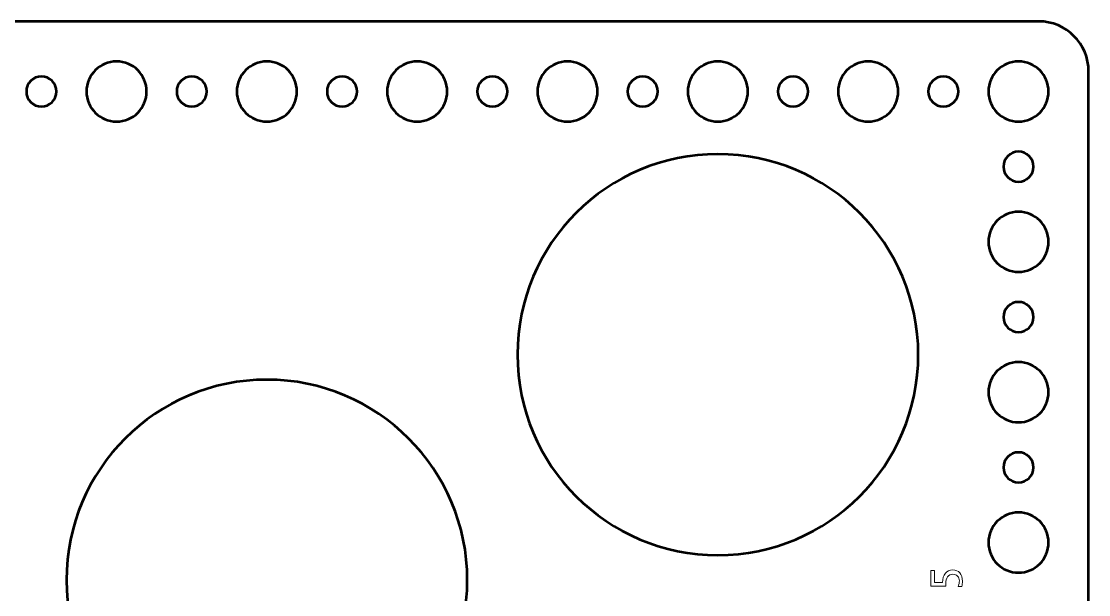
# Model space of a CAD drawing. Header units: centimetres. Extents: x -10.4 to 10.4, y -13.4 to 13.4.
# Drawn here: x -0.2 to 10.45, y 7.73 to 13.45 of the extents above; entities that cross this region are included whole.
import ezdxf

# ---------------------------------------------------------------- set-up
doc = ezdxf.new("R2010")
doc.units = ezdxf.units.CM
doc.header["$MEASUREMENT"] = 0
doc.layers.add('Layer 1', color=7, linetype='Continuous')

msp = doc.modelspace()

# ---------------------------------------------------------------- linework, layer by layer
at = {"layer": 'Layer 1', "lineweight": 53}
for points, knots in [([(9.95, -13.45), (9.95, -13.45), (-9.95, -13.45), (-9.95, -13.45), (-9.95, -13.45), (-10.22614, -13.45), (-10.45, -13.22614), (-10.45, -12.95), (-10.45, -12.95), (-10.45, -12.95), (-10.45, 12.95), (-10.45, 12.95), (-10.45, 12.95), (-10.45, 13.22614), (-10.22614, 13.45), (-9.95, 13.45), (-9.95, 13.45), (-9.95, 13.45), (9.95, 13.45), (9.95, 13.45), (9.95, 13.45), (10.22614, 13.45), (10.45, 13.22614), (10.45, 12.95), (10.45, 12.95), (10.45, 12.95), (10.45, -12.95), (10.45, -12.95), (10.45, -12.95), (10.45, -13.22614), (10.22614, -13.45), (9.95, -13.45)], [0, 0, 0, 0, 0.11111111, 0.11111111, 0.11111111, 0.11111111, 0.22222222, 0.22222222, 0.22222222, 0.22222222, 0.33333333, 0.33333333, 0.33333333, 0.33333333, 0.44444444, 0.44444444, 0.44444444, 0.44444444, 0.55555556, 0.55555556, 0.55555556, 0.55555556, 0.66666667, 0.66666667, 0.66666667, 0.66666667, 0.77777778, 0.77777778, 0.77777778, 0.77777778, 1, 1, 1, 1]), ([(0.45, 12.75), (0.45, 12.91569), (0.58431, 13.05), (0.75, 13.05), (0.75, 13.05), (0.91569, 13.05), (1.05, 12.91569), (1.05, 12.75), (1.05, 12.75), (1.05, 12.58431), (0.91569, 12.45), (0.75, 12.45), (0.75, 12.45), (0.58431, 12.45), (0.45, 12.58431), (0.45, 12.75)], [0, 0, 0, 0, 0.2, 0.2, 0.2, 0.2, 0.4, 0.4, 0.4, 0.4, 0.6, 0.6, 0.6, 0.6, 1, 1, 1, 1]), ([(1.95, 12.75), (1.95, 12.91569), (2.08431, 13.05), (2.25, 13.05), (2.25, 13.05), (2.41569, 13.05), (2.55, 12.91569), (2.55, 12.75), (2.55, 12.75), (2.55, 12.58431), (2.41569, 12.45), (2.25, 12.45), (2.25, 12.45), (2.08431, 12.45), (1.95, 12.58431), (1.95, 12.75)], [0, 0, 0, 0, 0.2, 0.2, 0.2, 0.2, 0.4, 0.4, 0.4, 0.4, 0.6, 0.6, 0.6, 0.6, 1, 1, 1, 1]), ([(3.45, 12.75), (3.45, 12.91569), (3.58431, 13.05), (3.75, 13.05), (3.75, 13.05), (3.91569, 13.05), (4.05, 12.91569), (4.05, 12.75), (4.05, 12.75), (4.05, 12.58431), (3.91569, 12.45), (3.75, 12.45), (3.75, 12.45), (3.58431, 12.45), (3.45, 12.58431), (3.45, 12.75)], [0, 0, 0, 0, 0.2, 0.2, 0.2, 0.2, 0.4, 0.4, 0.4, 0.4, 0.6, 0.6, 0.6, 0.6, 1, 1, 1, 1]), ([(4.95, 12.75), (4.95, 12.91569), (5.08431, 13.05), (5.25, 13.05), (5.25, 13.05), (5.41569, 13.05), (5.55, 12.91569), (5.55, 12.75), (5.55, 12.75), (5.55, 12.58431), (5.41569, 12.45), (5.25, 12.45), (5.25, 12.45), (5.08431, 12.45), (4.95, 12.58431), (4.95, 12.75)], [0, 0, 0, 0, 0.2, 0.2, 0.2, 0.2, 0.4, 0.4, 0.4, 0.4, 0.6, 0.6, 0.6, 0.6, 1, 1, 1, 1]), ([(6.45, 12.75), (6.45, 12.91569), (6.58431, 13.05), (6.75, 13.05), (6.75, 13.05), (6.91569, 13.05), (7.05, 12.91569), (7.05, 12.75), (7.05, 12.75), (7.05, 12.58431), (6.91569, 12.45), (6.75, 12.45), (6.75, 12.45), (6.58431, 12.45), (6.45, 12.58431), (6.45, 12.75)], [0, 0, 0, 0, 0.2, 0.2, 0.2, 0.2, 0.4, 0.4, 0.4, 0.4, 0.6, 0.6, 0.6, 0.6, 1, 1, 1, 1]), ([(7.95, 12.75), (7.95, 12.91569), (8.08431, 13.05), (8.25, 13.05), (8.25, 13.05), (8.41569, 13.05), (8.55, 12.91569), (8.55, 12.75), (8.55, 12.75), (8.55, 12.58431), (8.41569, 12.45), (8.25, 12.45), (8.25, 12.45), (8.08431, 12.45), (7.95, 12.58431), (7.95, 12.75)], [0, 0, 0, 0, 0.2, 0.2, 0.2, 0.2, 0.4, 0.4, 0.4, 0.4, 0.6, 0.6, 0.6, 0.6, 1, 1, 1, 1]), ([(9.45, 12.75), (9.45, 12.91569), (9.58431, 13.05), (9.75, 13.05), (9.75, 13.05), (9.91569, 13.05), (10.05, 12.91569), (10.05, 12.75), (10.05, 12.75), (10.05, 12.58431), (9.91569, 12.45), (9.75, 12.45), (9.75, 12.45), (9.58431, 12.45), (9.45, 12.58431), (9.45, 12.75)], [0, 0, 0, 0, 0.2, 0.2, 0.2, 0.2, 0.4, 0.4, 0.4, 0.4, 0.6, 0.6, 0.6, 0.6, 1, 1, 1, 1]), ([(-0.15, 12.75), (-0.15, 12.83284), (-0.08284, 12.9), (0, 12.9), (0, 12.9), (0.08284, 12.9), (0.15, 12.83284), (0.15, 12.75), (0.15, 12.75), (0.15, 12.66716), (0.08284, 12.6), (0, 12.6), (0, 12.6), (-0.08284, 12.6), (-0.15, 12.66716), (-0.15, 12.75)], [0, 0, 0, 0, 0.2, 0.2, 0.2, 0.2, 0.4, 0.4, 0.4, 0.4, 0.6, 0.6, 0.6, 0.6, 1, 1, 1, 1]), ([(1.35, 12.75), (1.35, 12.83284), (1.41716, 12.9), (1.5, 12.9), (1.5, 12.9), (1.58284, 12.9), (1.65, 12.83284), (1.65, 12.75), (1.65, 12.75), (1.65, 12.66716), (1.58284, 12.6), (1.5, 12.6), (1.5, 12.6), (1.41716, 12.6), (1.35, 12.66716), (1.35, 12.75)], [0, 0, 0, 0, 0.2, 0.2, 0.2, 0.2, 0.4, 0.4, 0.4, 0.4, 0.6, 0.6, 0.6, 0.6, 1, 1, 1, 1]), ([(2.85, 12.75), (2.85, 12.83284), (2.91716, 12.9), (3, 12.9), (3, 12.9), (3.08284, 12.9), (3.15, 12.83284), (3.15, 12.75), (3.15, 12.75), (3.15, 12.66716), (3.08284, 12.6), (3, 12.6), (3, 12.6), (2.91716, 12.6), (2.85, 12.66716), (2.85, 12.75)], [0, 0, 0, 0, 0.2, 0.2, 0.2, 0.2, 0.4, 0.4, 0.4, 0.4, 0.6, 0.6, 0.6, 0.6, 1, 1, 1, 1]), ([(4.35, 12.75), (4.35, 12.83284), (4.41716, 12.9), (4.5, 12.9), (4.5, 12.9), (4.58284, 12.9), (4.65, 12.83284), (4.65, 12.75), (4.65, 12.75), (4.65, 12.66716), (4.58284, 12.6), (4.5, 12.6), (4.5, 12.6), (4.41716, 12.6), (4.35, 12.66716), (4.35, 12.75)], [0, 0, 0, 0, 0.2, 0.2, 0.2, 0.2, 0.4, 0.4, 0.4, 0.4, 0.6, 0.6, 0.6, 0.6, 1, 1, 1, 1]), ([(5.85, 12.75), (5.85, 12.83284), (5.91716, 12.9), (6, 12.9), (6, 12.9), (6.08284, 12.9), (6.15, 12.83284), (6.15, 12.75), (6.15, 12.75), (6.15, 12.66716), (6.08284, 12.6), (6, 12.6), (6, 12.6), (5.91716, 12.6), (5.85, 12.66716), (5.85, 12.75)], [0, 0, 0, 0, 0.2, 0.2, 0.2, 0.2, 0.4, 0.4, 0.4, 0.4, 0.6, 0.6, 0.6, 0.6, 1, 1, 1, 1]), ([(7.35, 12.75), (7.35, 12.83284), (7.41716, 12.9), (7.5, 12.9), (7.5, 12.9), (7.58284, 12.9), (7.65, 12.83284), (7.65, 12.75), (7.65, 12.75), (7.65, 12.66716), (7.58284, 12.6), (7.5, 12.6), (7.5, 12.6), (7.41716, 12.6), (7.35, 12.66716), (7.35, 12.75)], [0, 0, 0, 0, 0.2, 0.2, 0.2, 0.2, 0.4, 0.4, 0.4, 0.4, 0.6, 0.6, 0.6, 0.6, 1, 1, 1, 1]), ([(8.85, 12.75), (8.85, 12.83284), (8.91716, 12.9), (9, 12.9), (9, 12.9), (9.08284, 12.9), (9.15, 12.83284), (9.15, 12.75), (9.15, 12.75), (9.15, 12.66716), (9.08284, 12.6), (9, 12.6), (9, 12.6), (8.91716, 12.6), (8.85, 12.66716), (8.85, 12.75)], [0, 0, 0, 0, 0.2, 0.2, 0.2, 0.2, 0.4, 0.4, 0.4, 0.4, 0.6, 0.6, 0.6, 0.6, 1, 1, 1, 1]), ([(9.75, 11.85), (9.66716, 11.85), (9.6, 11.91716), (9.6, 12), (9.6, 12), (9.6, 12.08284), (9.66716, 12.15), (9.75, 12.15), (9.75, 12.15), (9.83284, 12.15), (9.9, 12.08284), (9.9, 12), (9.9, 12), (9.9, 11.91716), (9.83284, 11.85), (9.75, 11.85)], [0, 0, 0, 0, 0.2, 0.2, 0.2, 0.2, 0.4, 0.4, 0.4, 0.4, 0.6, 0.6, 0.6, 0.6, 1, 1, 1, 1]), ([(4.75, 10.125), (4.75, 11.22957), (5.64543, 12.125), (6.75, 12.125), (6.75, 12.125), (7.85457, 12.125), (8.75, 11.22957), (8.75, 10.125), (8.75, 10.125), (8.75, 9.02043), (7.85457, 8.125), (6.75, 8.125), (6.75, 8.125), (5.64543, 8.125), (4.75, 9.02043), (4.75, 10.125)], [0, 0, 0, 0, 0.2, 0.2, 0.2, 0.2, 0.4, 0.4, 0.4, 0.4, 0.6, 0.6, 0.6, 0.6, 1, 1, 1, 1]), ([(9.75, 10.95), (9.58431, 10.95), (9.45, 11.08431), (9.45, 11.25), (9.45, 11.25), (9.45, 11.41569), (9.58431, 11.55), (9.75, 11.55), (9.75, 11.55), (9.91569, 11.55), (10.05, 11.41569), (10.05, 11.25), (10.05, 11.25), (10.05, 11.08431), (9.91569, 10.95), (9.75, 10.95)], [0, 0, 0, 0, 0.2, 0.2, 0.2, 0.2, 0.4, 0.4, 0.4, 0.4, 0.6, 0.6, 0.6, 0.6, 1, 1, 1, 1]), ([(9.75, 10.35), (9.66716, 10.35), (9.6, 10.41716), (9.6, 10.5), (9.6, 10.5), (9.6, 10.58284), (9.66716, 10.65), (9.75, 10.65), (9.75, 10.65), (9.83284, 10.65), (9.9, 10.58284), (9.9, 10.5), (9.9, 10.5), (9.9, 10.41716), (9.83284, 10.35), (9.75, 10.35)], [0, 0, 0, 0, 0.2, 0.2, 0.2, 0.2, 0.4, 0.4, 0.4, 0.4, 0.6, 0.6, 0.6, 0.6, 1, 1, 1, 1]), ([(9.75, 9.45), (9.58431, 9.45), (9.45, 9.58431), (9.45, 9.75), (9.45, 9.75), (9.45, 9.91569), (9.58431, 10.05), (9.75, 10.05), (9.75, 10.05), (9.91569, 10.05), (10.05, 9.91569), (10.05, 9.75), (10.05, 9.75), (10.05, 9.58431), (9.91569, 9.45), (9.75, 9.45)], [0, 0, 0, 0, 0.2, 0.2, 0.2, 0.2, 0.4, 0.4, 0.4, 0.4, 0.6, 0.6, 0.6, 0.6, 1, 1, 1, 1]), ([(0.25, 7.875), (0.25, 8.97957), (1.14543, 9.875), (2.25, 9.875), (2.25, 9.875), (3.35457, 9.875), (4.25, 8.97957), (4.25, 7.875), (4.25, 7.875), (4.25, 6.77043), (3.35457, 5.875), (2.25, 5.875), (2.25, 5.875), (1.14543, 5.875), (0.25, 6.77043), (0.25, 7.875)], [0, 0, 0, 0, 0.2, 0.2, 0.2, 0.2, 0.4, 0.4, 0.4, 0.4, 0.6, 0.6, 0.6, 0.6, 1, 1, 1, 1]), ([(9.75, 8.85), (9.66716, 8.85), (9.6, 8.91716), (9.6, 9), (9.6, 9), (9.6, 9.08284), (9.66716, 9.15), (9.75, 9.15), (9.75, 9.15), (9.83284, 9.15), (9.9, 9.08284), (9.9, 9), (9.9, 9), (9.9, 8.91716), (9.83284, 8.85), (9.75, 8.85)], [0, 0, 0, 0, 0.2, 0.2, 0.2, 0.2, 0.4, 0.4, 0.4, 0.4, 0.6, 0.6, 0.6, 0.6, 1, 1, 1, 1]), ([(9.75, 7.95), (9.58431, 7.95), (9.45, 8.08431), (9.45, 8.25), (9.45, 8.25), (9.45, 8.41569), (9.58431, 8.55), (9.75, 8.55), (9.75, 8.55), (9.91569, 8.55), (10.05, 8.41569), (10.05, 8.25), (10.05, 8.25), (10.05, 8.08431), (9.91569, 7.95), (9.75, 7.95)], [0, 0, 0, 0, 0.2, 0.2, 0.2, 0.2, 0.4, 0.4, 0.4, 0.4, 0.6, 0.6, 0.6, 0.6, 1, 1, 1, 1])]:
    msp.add_open_spline(points, degree=3, knots=knots, dxfattribs=at)
at = {"layer": 'Layer 1', "color": 5, "lineweight": 9}
msp.add_open_spline([(9.18379, 7.81074), (9.18379, 7.81074), (9.14738, 7.81074), (9.14738, 7.81074), (9.14738, 7.81074), (9.15557, 7.83099), (9.15966, 7.85018), (9.15966, 7.86852), (9.15966, 7.86852), (9.15966, 7.88856), (9.15373, 7.90436), (9.14188, 7.91586), (9.14188, 7.91586), (9.13003, 7.92736), (9.11373, 7.93308), (9.09299, 7.93308), (9.09299, 7.93308), (9.07069, 7.93308), (9.05362, 7.92496), (9.04183, 7.90874), (9.04183, 7.90874), (9.03005, 7.89251), (9.02419, 7.86901), (9.02419, 7.83832), (9.02419, 7.83832), (9.02419, 7.8312), (9.02469, 7.82365), (9.02568, 7.81582), (9.02568, 7.81582), (9.02568, 7.81582), (8.87645, 7.81582), (8.87645, 7.81582), (8.87645, 7.81582), (8.87645, 7.81582), (8.87645, 7.97076), (8.87645, 7.97076), (8.87645, 7.97076), (8.87645, 7.97076), (8.91201, 7.97076), (8.91201, 7.97076), (8.91201, 7.97076), (8.91201, 7.97076), (8.91201, 7.85138), (8.91201, 7.85138), (8.91201, 7.85138), (8.91201, 7.85138), (8.99287, 7.85138), (8.99287, 7.85138), (8.99287, 7.85138), (8.99287, 7.89075), (9.0019, 7.92144), (9.01996, 7.94352), (9.01996, 7.94352), (9.03795, 7.9656), (9.06293, 7.97668), (9.09489, 7.97668), (9.09489, 7.97668), (9.12466, 7.97668), (9.14795, 7.96666), (9.16481, 7.94663), (9.16481, 7.94663), (9.18167, 7.92659), (9.19014, 7.89893), (9.19014, 7.86365), (9.19014, 7.86365), (9.19014, 7.84792), (9.18802, 7.83028), (9.18379, 7.81074)], degree=3, knots=[0, 0, 0, 0, 0.05555556, 0.05555556, 0.05555556, 0.05555556, 0.11111111, 0.11111111, 0.11111111, 0.11111111, 0.16666667, 0.16666667, 0.16666667, 0.16666667, 0.22222222, 0.22222222, 0.22222222, 0.22222222, 0.27777778, 0.27777778, 0.27777778, 0.27777778, 0.33333333, 0.33333333, 0.33333333, 0.33333333, 0.38888889, 0.38888889, 0.38888889, 0.38888889, 0.44444444, 0.44444444, 0.44444444, 0.44444444, 0.5, 0.5, 0.5, 0.5, 0.55555556, 0.55555556, 0.55555556, 0.55555556, 0.61111111, 0.61111111, 0.61111111, 0.61111111, 0.66666667, 0.66666667, 0.66666667, 0.66666667, 0.72222222, 0.72222222, 0.72222222, 0.72222222, 0.77777778, 0.77777778, 0.77777778, 0.77777778, 0.83333333, 0.83333333, 0.83333333, 0.83333333, 0.88888889, 0.88888889, 0.88888889, 0.88888889, 1, 1, 1, 1], dxfattribs=at)

doc.saveas('drawing.dxf')
